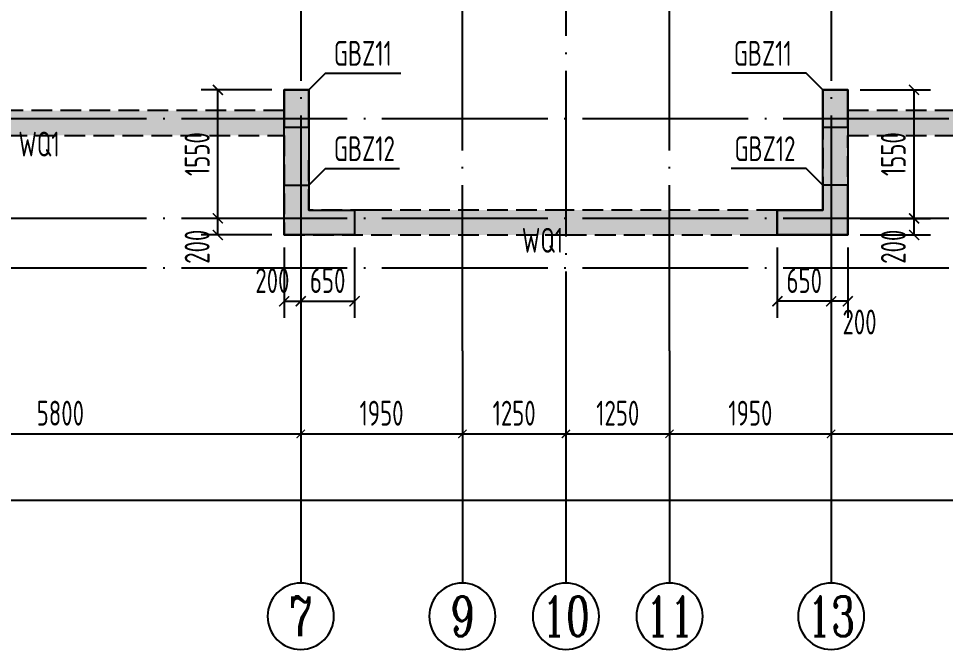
# Model space of a CAD drawing. Extents: x -668857 to 154266, y -275694 to 291306.
# Drawn here: x -333847 to -322663, y 198845 to 206455 of the extents above; entities that cross this region are included whole.
import ezdxf
from ezdxf.enums import TextEntityAlignment as Align

# ---------------------------------------------------------------- set-up
doc = ezdxf.new("R2010")
doc.units = 0
doc.header["$LTSCALE"] = 1000
doc.linetypes.add('DASH', pattern=[0.35, 0.25, -0.1])
doc.linetypes.add('DOTE', pattern=[2.42, 2, -0.2, 0.02, -0.2])
doc.layers.get('0').update_dxf_attribs({"linetype": 'CONTINUOUS'})
doc.layers.get('DEFPOINTS').update_dxf_attribs({"linetype": 'CONTINUOUS'})
for name, color, linetype in [('A-AXIS', 1, 'CONTINUOUS'), ('A-DOTE', 10, 'DOTE'), ('AXIS_NUM', 7, 'CONTINUOUS'), ('COLU_DE_TEXT', 7, 'CONTINUOUS'), ('LABEL', 1, 'CONTINUOUS'), ('S-Q墙填充', 252, 'CONTINUOUS'), ('S-Q墙实线', 6, 'CONTINUOUS'), ('S-Q墙标注', 3, 'CONTINUOUS'), ('S-Q墙虚线', 6, 'DASH'), ('S-X详图填充', 252, 'CONTINUOUS'), ('S-X详图实线', 4, 'CONTINUOUS'), ('S-Y一般标注', 3, 'CONTINUOUS')]:
    doc.layers.add(name, color=color, linetype=linetype)
doc.styles.add('TSSD_Axis', font='complex.shx', dxfattribs={"width": 0.7, "bigfont": 'hztxt.shx'})
doc.styles.add('TSSD_DIMENSION', font='Tssdeng.shx', dxfattribs={"width": 0.7, "bigfont": 'tssdchn.shx'})
doc.styles.add('TSSD_REIN', font='tssdeng.shx', dxfattribs={"width": 0.7, "height": 300, "bigfont": 'tssdchn.shx'})
doc.styles.add('结构文字', font='zstxt.shx', dxfattribs={"width": 0.7, "bigfont": 'zshz.shx'})
doc.dimstyles.new('STRUCK', dxfattribs={"dimtxt": 400, "dimasz": 121, "dimexe": 200, "dimexo": 150, "dimgap": 115, "dimtad": 1, "dimdec": 0, "dimdsep": 46, "dimtxsty": '结构文字', "dimblk": 'ARCHTICK', "dimcen": 400, "dimclrd": 3, "dimclre": 3, "dimclrt": 7, "dimadec": 0, "dimazin": 0, "dimtfac": 1, "dimtdec": 0, "dimtix": 1, "dimtmove": 2, "dimatfit": 3, "dimldrblk": '_DIMX', "dimfxl": 0, "dimtolj": 1, "dimtzin": 0, "dimarcsym": 0})
doc.dimstyles.new('TSSD_100_100', dxfattribs={"dimtxt": 300, "dimasz": 100, "dimexe": 100, "dimexo": 250, "dimgap": 100, "dimtad": 1, "dimdec": 0, "dimzin": 0, "dimdsep": 46, "dimtxsty": 'TSSD_DIMENSION', "dimblk": 'ARCHTICK', "dimcen": 0, "dimdle": 100, "dimclrt": 7, "dimadec": 0, "dimazin": 0, "dimtfac": 1, "dimtdec": 0, "dimtix": 1, "dimtmove": 2, "dimatfit": 3, "dimldrblk": 'ARCHTICK', "dimfxl": 0, "dimtolj": 1, "dimtzin": 0, "dimarcsym": 0})

# ---------------------------------------------------------------- blocks, each defined once
blk = doc.blocks.new('_ArchTick')
at = {"color": 0, "linetype": 'ByBlock', "const_width": 0.15}
blk.add_lwpolyline([(-0.5, -0.5), (0.5, 0.5)], dxfattribs=at)
blk = doc.blocks.new('*D117')
at = {"layer": 'DEFPOINTS', "color": 0}
for p in [(8100, 3600), (13900, 3600), (13900, 2600)]:
    blk.add_point(p, dxfattribs=at)
at = {"layer": 'S-Y一般标注', "color": 0, "lineweight": -2}
for p, q in [((8100, 3350), (8100, 2500)), ((13900, 3350), (13900, 2500)), ((8000, 2600), (14000, 2600))]:
    blk.add_line(p, q, dxfattribs=at)
at = {"layer": 'S-Y一般标注', "color": 0, "lineweight": -2, "xscale": 100, "yscale": 100, "zscale": 100, "rotation": 180}
blk.add_blockref('_ArchTick', (8100, 2600), dxfattribs=at)
at = {"layer": 'S-Y一般标注', "color": 0, "lineweight": -2, "xscale": 100, "yscale": 100, "zscale": 100}
blk.add_blockref('_ArchTick', (13900, 2600), dxfattribs=at)
at = {"layer": 'S-Y一般标注', "color": 7, "insert": (11000, 2850), "char_height": 300, "attachment_point": 5, "style": 'TSSD_DIMENSION'}
blk.add_mtext('\\A1;5800', dxfattribs=at)
blk = doc.blocks.new('ts_axno')
at = {"color": 0, "linetype": 'ByBlock', "lineweight": -2}
blk.add_circle((0, 0), 0.5, dxfattribs=at)
at = {"color": 0, "linetype": 'ByBlock', "lineweight": -2, "style": 'TSSD_Axis', "width": 0.7}
blk.add_attdef('A', text='', height=0.6, dxfattribs=at).set_placement((0, 0), align=Align.MIDDLE_CENTER)
blk = doc.blocks.new('*D118')
at = {"layer": 'DEFPOINTS', "color": 0}
for p in [(18350, 3600), (20300, 3600), (20300, 2600)]:
    blk.add_point(p, dxfattribs=at)
at = {"layer": 'S-Y一般标注', "color": 0, "lineweight": -2}
for p, q in [((18350, 3350), (18350, 2500)), ((20300, 3350), (20300, 2500)), ((18250, 2600), (20400, 2600))]:
    blk.add_line(p, q, dxfattribs=at)
at = {"layer": 'S-Y一般标注', "color": 0, "lineweight": -2, "xscale": 100, "yscale": 100, "zscale": 100, "rotation": 180}
blk.add_blockref('_ArchTick', (18350, 2600), dxfattribs=at)
at = {"layer": 'S-Y一般标注', "color": 0, "lineweight": -2, "xscale": 100, "yscale": 100, "zscale": 100}
blk.add_blockref('_ArchTick', (20300, 2600), dxfattribs=at)
at = {"layer": 'S-Y一般标注', "color": 7, "insert": (19325, 2850), "char_height": 300, "attachment_point": 5, "style": 'TSSD_DIMENSION'}
blk.add_mtext('\\A1;1950', dxfattribs=at)
blk = doc.blocks.new('*D119')
at = {"layer": 'DEFPOINTS', "color": 0}
for p in [(20300, 3600), (26100, 3600), (26100, 2600)]:
    blk.add_point(p, dxfattribs=at)
at = {"layer": 'S-Y一般标注', "color": 0, "lineweight": -2}
for p, q in [((20300, 3350), (20300, 2500)), ((26100, 3350), (26100, 2500)), ((20200, 2600), (26200, 2600))]:
    blk.add_line(p, q, dxfattribs=at)
at = {"layer": 'S-Y一般标注', "color": 0, "lineweight": -2, "xscale": 100, "yscale": 100, "zscale": 100, "rotation": 180}
blk.add_blockref('_ArchTick', (20300, 2600), dxfattribs=at)
at = {"layer": 'S-Y一般标注', "color": 0, "lineweight": -2, "xscale": 100, "yscale": 100, "zscale": 100}
blk.add_blockref('_ArchTick', (26100, 2600), dxfattribs=at)
at = {"layer": 'S-Y一般标注', "color": 7, "insert": (23200, 2850), "char_height": 300, "attachment_point": 5, "style": 'TSSD_DIMENSION'}
blk.add_mtext('\\A1;5800', dxfattribs=at)
blk = doc.blocks.new('*D128')
at = {"layer": 'DEFPOINTS', "color": 0}
for p in [(4600, 3600), (54600, 3600), (54600, 1800)]:
    blk.add_point(p, dxfattribs=at)
at = {"layer": 'S-Y一般标注', "color": 0, "lineweight": -2}
for p, q in [((4600, 3350), (4600, 1700)), ((54600, 3350), (54600, 1700)), ((4500, 1800), (54700, 1800))]:
    blk.add_line(p, q, dxfattribs=at)
at = {"layer": 'S-Y一般标注', "color": 0, "lineweight": -2, "xscale": 100, "yscale": 100, "zscale": 100, "rotation": 180}
blk.add_blockref('_ArchTick', (4600, 1800), dxfattribs=at)
at = {"layer": 'S-Y一般标注', "color": 0, "lineweight": -2, "xscale": 100, "yscale": 100, "zscale": 100}
blk.add_blockref('_ArchTick', (54600, 1800), dxfattribs=at)
at = {"layer": 'S-Y一般标注', "color": 7, "insert": (29600, 2050), "char_height": 300, "attachment_point": 5, "style": 'TSSD_DIMENSION'}
blk.add_mtext('\\A1;50000', dxfattribs=at)
blk = doc.blocks.new('*D129')
at = {"layer": 'DEFPOINTS', "color": 0}
for p in [(13900, 3600), (15850, 3600), (15850, 2600)]:
    blk.add_point(p, dxfattribs=at)
at = {"layer": 'S-Y一般标注', "color": 0, "lineweight": -2}
for p, q in [((13900, 3350), (13900, 2500)), ((15850, 3350), (15850, 2500)), ((13800, 2600), (15950, 2600))]:
    blk.add_line(p, q, dxfattribs=at)
at = {"layer": 'S-Y一般标注', "color": 0, "lineweight": -2, "xscale": 100, "yscale": 100, "zscale": 100, "rotation": 180}
blk.add_blockref('_ArchTick', (13900, 2600), dxfattribs=at)
at = {"layer": 'S-Y一般标注', "color": 0, "lineweight": -2, "xscale": 100, "yscale": 100, "zscale": 100}
blk.add_blockref('_ArchTick', (15850, 2600), dxfattribs=at)
at = {"layer": 'S-Y一般标注', "color": 7, "insert": (14875, 2850), "char_height": 300, "attachment_point": 5, "style": 'TSSD_DIMENSION'}
blk.add_mtext('\\A1;1950', dxfattribs=at)
blk = doc.blocks.new('*D147')
at = {"layer": 'DEFPOINTS', "color": 0}
for p in [(15850, 3600), (17100, 3600), (17100, 2600)]:
    blk.add_point(p, dxfattribs=at)
at = {"layer": 'S-Y一般标注', "color": 0, "lineweight": -2}
for p, q in [((15850, 3350), (15850, 2500)), ((17100, 3350), (17100, 2500)), ((15750, 2600), (17200, 2600))]:
    blk.add_line(p, q, dxfattribs=at)
at = {"layer": 'S-Y一般标注', "color": 0, "lineweight": -2, "xscale": 100, "yscale": 100, "zscale": 100, "rotation": 180}
blk.add_blockref('_ArchTick', (15850, 2600), dxfattribs=at)
at = {"layer": 'S-Y一般标注', "color": 0, "lineweight": -2, "xscale": 100, "yscale": 100, "zscale": 100}
blk.add_blockref('_ArchTick', (17100, 2600), dxfattribs=at)
at = {"layer": 'S-Y一般标注', "color": 7, "insert": (16475, 2850), "char_height": 300, "attachment_point": 5, "style": 'TSSD_DIMENSION'}
blk.add_mtext('\\A1;1250', dxfattribs=at)
blk = doc.blocks.new('*D148')
at = {"layer": 'DEFPOINTS', "color": 0}
for p in [(17100, 3600), (18350, 3600), (18350, 2600)]:
    blk.add_point(p, dxfattribs=at)
at = {"layer": 'S-Y一般标注', "color": 0, "lineweight": -2}
for p, q in [((17100, 3350), (17100, 2500)), ((18350, 3350), (18350, 2500)), ((17000, 2600), (18450, 2600))]:
    blk.add_line(p, q, dxfattribs=at)
at = {"layer": 'S-Y一般标注', "color": 0, "lineweight": -2, "xscale": 100, "yscale": 100, "zscale": 100, "rotation": 180}
blk.add_blockref('_ArchTick', (17100, 2600), dxfattribs=at)
at = {"layer": 'S-Y一般标注', "color": 0, "lineweight": -2, "xscale": 100, "yscale": 100, "zscale": 100}
blk.add_blockref('_ArchTick', (18350, 2600), dxfattribs=at)
at = {"layer": 'S-Y一般标注', "color": 7, "insert": (17725, 2850), "char_height": 300, "attachment_point": 5, "style": 'TSSD_DIMENSION'}
blk.add_mtext('\\A1;1250', dxfattribs=at)
blk = doc.blocks.new('*D539')
at = {"layer": 'DEFPOINTS', "color": 0}
for p in [(-331442, 204045), (-330642, 204045), (-330642, 203845)]:
    blk.add_point(p, dxfattribs=at)
at = {"layer": 'S-Q墙标注', "color": 3, "lineweight": -2}
for p, q in [((-330792, 204045), (-331642, 204045)), ((-331442, 203845), (-331442, 204045)), ((-330792, 203845), (-331642, 203845))]:
    blk.add_line(p, q, dxfattribs=at)
at = {"layer": 'S-Q墙标注', "color": 3, "lineweight": -2, "xscale": 121, "yscale": 121, "zscale": 121}
for p, rotation in [((-331442, 204045), 90), ((-331442, 203845), 270)]:
    blk.add_blockref('_ArchTick', p, dxfattribs=dict(at, rotation=rotation))
at = {"layer": 'S-Q墙标注', "color": 7, "insert": (-331692, 203703), "char_height": 300, "attachment_point": 5, "rotation": 90, "style": 'TSSD_REIN'}
blk.add_mtext('\\A1;200', dxfattribs=at)
blk = doc.blocks.new('_DIMX')
blk.add_line((-150, 0), (150, 0))
at = {"const_width": 50}
blk.add_lwpolyline([(-70, -70), (70, 70)], dxfattribs=at)
blk = doc.blocks.new('*D540')
at = {"layer": 'DEFPOINTS', "color": 0}
for p in [(-331442, 205595), (-330642, 205595), (-330642, 204045)]:
    blk.add_point(p, dxfattribs=at)
at = {"layer": 'S-Q墙标注', "color": 3, "lineweight": -2}
for p, q in [((-330792, 205595), (-331642, 205595)), ((-331442, 204045), (-331442, 205595)), ((-330792, 204045), (-331642, 204045))]:
    blk.add_line(p, q, dxfattribs=at)
at = {"layer": 'S-Q墙标注', "color": 3, "lineweight": -2, "xscale": 121, "yscale": 121, "zscale": 121}
for p, rotation in [((-331442, 205595), 90), ((-331442, 204045), 270)]:
    blk.add_blockref('_ArchTick', p, dxfattribs=dict(at, rotation=rotation))
at = {"layer": 'S-Q墙标注', "color": 7, "insert": (-331692, 204820), "char_height": 300, "attachment_point": 5, "rotation": 90, "style": 'TSSD_REIN'}
blk.add_mtext('\\A1;1550', dxfattribs=at)
blk = doc.blocks.new('*D541')
at = {"layer": 'DEFPOINTS', "color": 0}
for p in [(-330642, 203845), (-330442, 203845), (-330442, 203045)]:
    blk.add_point(p, dxfattribs=at)
at = {"layer": 'S-Q墙标注', "color": 3, "lineweight": -2}
for p, q in [((-330642, 203695), (-330642, 202845)), ((-330442, 203695), (-330442, 202845)), ((-330642, 203045), (-330442, 203045))]:
    blk.add_line(p, q, dxfattribs=at)
at = {"layer": 'S-Q墙标注', "color": 3, "lineweight": -2, "xscale": 121, "yscale": 121, "zscale": 121, "rotation": 180}
blk.add_blockref('_ArchTick', (-330642, 203045), dxfattribs=at)
at = {"layer": 'S-Q墙标注', "color": 3, "lineweight": -2, "xscale": 121, "yscale": 121, "zscale": 121}
blk.add_blockref('_ArchTick', (-330442, 203045), dxfattribs=at)
at = {"layer": 'S-Q墙标注', "color": 7, "insert": (-330784, 203295), "char_height": 300, "attachment_point": 5, "style": 'TSSD_REIN'}
blk.add_mtext('\\A1;200', dxfattribs=at)
blk = doc.blocks.new('*D542')
at = {"layer": 'DEFPOINTS', "color": 0}
for p in [(-330442, 203845), (-329792, 203845), (-329792, 203045)]:
    blk.add_point(p, dxfattribs=at)
at = {"layer": 'S-Q墙标注', "color": 3, "lineweight": -2}
for p, q in [((-330442, 203695), (-330442, 202845)), ((-329792, 203695), (-329792, 202845)), ((-330442, 203045), (-329792, 203045))]:
    blk.add_line(p, q, dxfattribs=at)
at = {"layer": 'S-Q墙标注', "color": 3, "lineweight": -2, "xscale": 121, "yscale": 121, "zscale": 121, "rotation": 180}
blk.add_blockref('_ArchTick', (-330442, 203045), dxfattribs=at)
at = {"layer": 'S-Q墙标注', "color": 3, "lineweight": -2, "xscale": 121, "yscale": 121, "zscale": 121}
blk.add_blockref('_ArchTick', (-329792, 203045), dxfattribs=at)
at = {"layer": 'S-Q墙标注', "color": 7, "insert": (-330117, 203295), "char_height": 300, "attachment_point": 5, "style": 'TSSD_REIN'}
blk.add_mtext('\\A1;650', dxfattribs=at)
blk = doc.blocks.new('*D573')
at = {"layer": 'DEFPOINTS', "color": 0}
for p in [(-323842, 204045), (-323042, 204045), (-323842, 203845)]:
    blk.add_point(p, dxfattribs=at)
at = {"layer": 'S-Q墙标注', "color": 3, "lineweight": -2}
for p, q in [((-323692, 204045), (-322842, 204045)), ((-323042, 203845), (-323042, 204045)), ((-323692, 203845), (-322842, 203845))]:
    blk.add_line(p, q, dxfattribs=at)
at = {"layer": 'S-Q墙标注', "color": 3, "lineweight": -2, "xscale": 121, "yscale": 121, "zscale": 121}
for p, rotation in [((-323042, 204045), 90), ((-323042, 203845), 270)]:
    blk.add_blockref('_ArchTick', p, dxfattribs=dict(at, rotation=rotation))
at = {"layer": 'S-Q墙标注', "color": 7, "insert": (-323292, 203703), "char_height": 300, "attachment_point": 5, "rotation": 90, "style": 'TSSD_REIN'}
blk.add_mtext('\\A1;200', dxfattribs=at)
blk = doc.blocks.new('*D574')
at = {"layer": 'DEFPOINTS', "color": 0}
for p in [(-323842, 205595), (-323042, 205595), (-323842, 204045)]:
    blk.add_point(p, dxfattribs=at)
at = {"layer": 'S-Q墙标注', "color": 3, "lineweight": -2}
for p, q in [((-323692, 205595), (-322842, 205595)), ((-323042, 204045), (-323042, 205595)), ((-323692, 204045), (-322842, 204045))]:
    blk.add_line(p, q, dxfattribs=at)
at = {"layer": 'S-Q墙标注', "color": 3, "lineweight": -2, "xscale": 121, "yscale": 121, "zscale": 121}
for p, rotation in [((-323042, 205595), 90), ((-323042, 204045), 270)]:
    blk.add_blockref('_ArchTick', p, dxfattribs=dict(at, rotation=rotation))
at = {"layer": 'S-Q墙标注', "color": 7, "insert": (-323292, 204820), "char_height": 300, "attachment_point": 5, "rotation": 90, "style": 'TSSD_REIN'}
blk.add_mtext('\\A1;1550', dxfattribs=at)
blk = doc.blocks.new('*D575')
at = {"layer": 'DEFPOINTS', "color": 0}
for p in [(-324042, 203845), (-323842, 203845), (-324042, 203045)]:
    blk.add_point(p, dxfattribs=at)
at = {"layer": 'S-Q墙标注', "color": 3, "lineweight": -2}
for p, q in [((-324042, 203695), (-324042, 202845)), ((-323842, 203695), (-323842, 202845)), ((-323842, 203045), (-324042, 203045))]:
    blk.add_line(p, q, dxfattribs=at)
at = {"layer": 'S-Q墙标注', "color": 3, "lineweight": -2, "xscale": 121, "yscale": 121, "zscale": 121, "rotation": 180}
blk.add_blockref('_ArchTick', (-324042, 203045), dxfattribs=at)
at = {"layer": 'S-Q墙标注', "color": 3, "lineweight": -2, "xscale": 121, "yscale": 121, "zscale": 121}
blk.add_blockref('_ArchTick', (-323842, 203045), dxfattribs=at)
at = {"layer": 'S-Q墙标注', "color": 7, "insert": (-323700, 202795), "char_height": 300, "attachment_point": 5, "style": 'TSSD_REIN'}
blk.add_mtext('\\A1;200', dxfattribs=at)
blk = doc.blocks.new('*D576')
at = {"layer": 'DEFPOINTS', "color": 0}
for p in [(-324692, 203845), (-324042, 203845), (-324692, 203045)]:
    blk.add_point(p, dxfattribs=at)
at = {"layer": 'S-Q墙标注', "color": 3, "lineweight": -2}
for p, q in [((-324692, 203695), (-324692, 202845)), ((-324042, 203695), (-324042, 202845)), ((-324042, 203045), (-324692, 203045))]:
    blk.add_line(p, q, dxfattribs=at)
at = {"layer": 'S-Q墙标注', "color": 3, "lineweight": -2, "xscale": 121, "yscale": 121, "zscale": 121, "rotation": 180}
blk.add_blockref('_ArchTick', (-324692, 203045), dxfattribs=at)
at = {"layer": 'S-Q墙标注', "color": 3, "lineweight": -2, "xscale": 121, "yscale": 121, "zscale": 121}
blk.add_blockref('_ArchTick', (-324042, 203045), dxfattribs=at)
at = {"layer": 'S-Q墙标注', "color": 7, "insert": (-324367, 203295), "char_height": 300, "attachment_point": 5, "style": 'TSSD_REIN'}
blk.add_mtext('\\A1;650', dxfattribs=at)
blk = doc.blocks.new('20210726.16350016')
at = {"layer": 'A-AXIS'}
for p, q in [((13900, 3600), (13900, 800)), ((15850, 3600), (15850, 800)), ((17100, 3600), (17100, 800)), ((18350, 3600), (18350, 800)), ((20300, 3600), (20300, 800))]:
    blk.add_line(p, q, dxfattribs=at)
at = {"layer": 'A-DOTE'}
for p, q in [((13900.2, 13700), (13900, 3600)), ((20299.8, 13700), (20300, 3600)), ((15850, 3600), (15850, 11500)), ((18350, 3600), (18350, 11500)), ((17100, 9400), (17100, 3600)), ((55600, 6400), (3600, 6400)), ((55600, 5200), (3600, 5200)), ((55600, 4600), (3600, 4600))]:
    blk.add_line(p, q, dxfattribs=at)
at = {"layer": 'A-AXIS'}
ref = blk.add_blockref('ts_axno', (13900, 400), dxfattribs=dict(at, xscale=-800, yscale=800, zscale=800, rotation=180))
ref.add_attrib('5', '7', dxfattribs={"layer": 'AXIS_NUM', "height": 480, "style": 'TSSD_Axis', "width": 0.7}).set_placement((13900, 400), align=Align.MIDDLE_CENTER)
ref = blk.add_blockref('ts_axno', (15850, 400), dxfattribs=dict(at, xscale=-800, yscale=800, zscale=800, rotation=180))
ref.add_attrib('19', '9', dxfattribs={"layer": 'AXIS_NUM', "height": 480, "style": 'TSSD_Axis', "width": 0.7}).set_placement((15850, 400), align=Align.MIDDLE_CENTER)
ref = blk.add_blockref('ts_axno', (17100, 400), dxfattribs=dict(at, xscale=-800, yscale=800, zscale=800, rotation=180))
ref.add_attrib('8', '10', dxfattribs={"layer": 'AXIS_NUM', "height": 480, "style": 'TSSD_Axis', "width": 0.7}).set_placement((17100, 400), align=Align.MIDDLE_CENTER)
ref = blk.add_blockref('ts_axno', (18350, 400), dxfattribs=dict(at, xscale=-800, yscale=800, zscale=800, rotation=180))
ref.add_attrib('19', '11', dxfattribs={"layer": 'AXIS_NUM', "height": 480, "style": 'TSSD_Axis', "width": 0.7}).set_placement((18350, 400), align=Align.MIDDLE_CENTER)
ref = blk.add_blockref('ts_axno', (20300, 400), dxfattribs=dict(at, xscale=-800, yscale=800, zscale=800, rotation=180))
ref.add_attrib('8', '13', dxfattribs={"layer": 'AXIS_NUM', "height": 480, "style": 'TSSD_Axis', "width": 0.7}).set_placement((20300, 400), align=Align.MIDDLE_CENTER)
at = {"layer": 'S-Y一般标注'}
for base, p1, p2, picture, middle in [((54600, 1800), (4600, 3600), (54600, 3600), '*D128', (29600, 2050)), ((13900, 2600), (8100, 3600), (13900, 3600), '*D117', (11000, 2850)), ((15850, 2600), (13900, 3600), (15850, 3600), '*D129', (14875, 2850)), ((17100, 2600), (15850, 3600), (17100, 3600), '*D147', (16475, 2850)), ((18350, 2600), (17100, 3600), (18350, 3600), '*D148', (17725, 2850)), ((20300, 2600), (18350, 3600), (20300, 3600), '*D118', (19325, 2850)), ((26100, 2600), (20300, 3600), (26100, 3600), '*D119', (23200, 2850))]:
    dim = blk.add_linear_dim(base=base, p1=p1, p2=p2, dimstyle='TSSD_100_100', dxfattribs=at)
    dim.commit()
    dim.dimension.update_dxf_attribs({"geometry": picture, "text_midpoint": middle})

msp = doc.modelspace()

# ---------------------------------------------------------------- hatches: boundary and pattern name
at = {"layer": 'S-Q墙填充', "ltscale": 0.5}
h = msp.add_hatch(dxfattribs=at)
h.set_pattern_fill('ARMORED', color=252, scale=30, style=0)
h.set_pattern_definition([(50, (-388806.07, 175277.25), (215.17805, -18.82564), [22.5, -247.5]), (355, (-388806.07, 175277.25), (-41.6254, 225.65764), [18, -198]), (100.4514, (-388788.14, 175275.68), (173.5528, 206.83186), [19.12206, -210.34263]), (46.1842, (-388806.07, 175337.25), (320.1723, -49.6557), [33.75, -371.25]), (96.6356, (-388779.4, 175333.12), (280.3988, 292.2354), [28.6831, -315.5139]), (351.1842, (-388806.07, 175337.25), (280.3986, 292.2356), [27, -297]), (21, (-388776.07, 175322.25), (179.07212, -120.78567), [22.5, -247.5]), (326, (-388776.07, 175322.25), (72.9946, 217.545), [18, -198]), (71.4514, (-388761.15, 175312.19), (252.0668, 96.75915), [19.12206, -210.34263]), (37.5, (-388806.07, 175277.25), (3.647957, 99.868156), [0, -195.6, 0, -201, 0, -198.75]), (7.5, (-388806.07, 175277.25), (78.92086, 118.32351), [0, -114.6, 0, -191.1, 0, -75.75]), (327.5, (-388872.97, 175277.25), (160.14673, -6.76646), [0, -75, 0, -234, 0, -310.5]), (317.5, (-388902.97, 175277.25), (174.95585, 30.0315), [0, -97.5, 0, -155.4, 0, -220.5]), (45, (-388806.07, 175277.25), (-106.06602, 106.06602), [])])
h.paths.add_polyline_path([(-297742.24, 214545.39), (-298392.15, 214545.39), (-300042.22, 214545.4), (-300642.44, 214545.39), (-300642.58, 214795.4), (-303842.17, 214795.4), (-303842.26, 214545.39), (-304442.18, 214545.4), (-306042.41, 214545.39), (-306742.33, 214545.39), (-306742.33, 213545.39), (-306742.33, 212745.39), (-319442.34, 212745.39), (-319892.34, 212745.39), (-320792.42, 212745.39), (-321242.33, 212745.39), (-322742.33, 212745.39), (-322742.33, 213545.39), (-322742.33, 214545.39), (-323392.24, 214545.39), (-325042.72, 214545.4), (-325642.33, 214545.39), (-325642.33, 214795.39), (-328842.33, 214795.39), (-328842.33, 214545.39), (-329442.45, 214545.4), (-331042.41, 214545.39), (-331742.33, 214545.39), (-331742.33, 213545.39), (-331742.33, 212745.39), (-339942.33, 212745.39), (-339942.33, 209745.4), (-339942.32, 207145.39), (-339942.32, 205045.39), (-337142.31, 205045.39), (-330642.27, 205045.39), (-330642.32, 203845.39), (-329592.33, 203845.39), (-327242.31, 203845.39), (-324692.33, 203845.39), (-323842.33, 203845.39), (-323842.38, 205045.27), (-318242.34, 205045.39), (-317342.34, 205045.39), (-314742.34, 205045.39), (-312142.31, 205045.39), (-311242.32, 205045.39), (-305642.31, 205045.39), (-305642.31, 203845.39), (-304592.33, 203845.39), (-302242.34, 203845.39), (-299892.33, 203845.39), (-298842.34, 203845.39), (-298842.34, 205045.39), (-293242.34, 205045.39), (-292342.34, 205045.39), (-289542.34, 205045.39), (-289542.34, 212745.39), (-291142.42, 212745.39), (-291542.34, 212745.39), (-294442.32, 212745.39), (-294892.32, 212745.39), (-295792.42, 212745.39), (-296242.34, 212745.39), (-297742.24, 212745.39), (-297742.24, 213545.39)])
h.paths.add_polyline_path([(-339642.33, 209645.4), (-338942.32, 209645.4), (-338942.32, 209845.4), (-339642.33, 209845.4), (-339642.33, 212445.39), (-339242.33, 212445.39), (-338342.23, 212445.39), (-338042.32, 212445.39), (-338042.3, 211795.39), (-337842.3, 211795.39), (-337842.32, 212445.39), (-335142.32, 212445.39), (-335142.32, 209645.4), (-334942.32, 209645.4), (-334942.32, 212445.39), (-334592.32, 212445.39), (-333692.23, 212445.39), (-333342.32, 212445.39), (-333342.32, 211645.39), (-333142.32, 211645.39), (-333142.32, 212445.39), (-331442.33, 212445.39), (-331442.33, 213545.39), (-331442.33, 214245.39), (-331042.41, 214245.39), (-329442.45, 214245.4), (-328742.33, 214245.39), (-328742.33, 213045.39), (-328542.33, 213045.39), (-328542.33, 214345.39), (-328542.33, 214495.39), (-325942.33, 214495.39), (-325942.33, 214345.39), (-325942.33, 213045.39), (-325742.33, 213045.39), (-325742.33, 214245.39), (-325042.72, 214245.4), (-323392.24, 214245.39), (-323042.33, 214245.39), (-323042.33, 213545.39), (-323042.33, 212445.39), (-321342.33, 212445.39), (-321342.33, 211645.39), (-321142.33, 211645.39), (-321142.33, 212445.39), (-320792.42, 212445.39), (-319892.34, 212445.39), (-319542.34, 212445.39), (-319542.34, 209645.4), (-319342.34, 209645.4), (-319342.34, 212445.39), (-316642.34, 212445.39), (-316642.34, 209645.4), (-316442.34, 209645.4), (-316442.34, 212445.39), (-316142.42, 212445.39), (-315142.33, 212445.39), (-314842.33, 212445.39), (-314842.34, 212445.39), (-314642.34, 212445.39), (-314642.33, 212445.39), (-314342.33, 212445.39), (-313342.23, 212445.39), (-313042.32, 212445.39), (-313042.32, 209645.2), (-312842.32, 209645.2), (-312842.32, 212445.39), (-310142.33, 212445.39), (-310142.33, 209645.4), (-309942.33, 209645.4), (-309942.33, 212445.39), (-309592.33, 212445.39), (-308692.23, 212445.39), (-308342.33, 212445.39), (-308342.33, 211645.4), (-308142.33, 211645.4), (-308142.33, 212445.39), (-306442.33, 212445.39), (-306442.33, 213545.39), (-306442.33, 214245.39), (-306042.41, 214245.39), (-304442.18, 214245.4), (-303742.33, 214245.39), (-303742.33, 213045.39), (-303542.33, 213045.39), (-303542.33, 214495.4), (-300942.33, 214495.4), (-300942.33, 213045.39), (-300742.33, 213045.39), (-300742.33, 214245.39), (-300042.22, 214245.4), (-298392.15, 214245.39), (-298042.24, 214245.39), (-298042.24, 213545.39), (-298042.24, 212445.39), (-296342.34, 212445.39), (-296342.34, 211645.39), (-296142.34, 211645.39), (-296142.34, 212445.39), (-295792.42, 212445.39), (-294892.32, 212445.39), (-294542.32, 212445.39), (-294542.32, 209645.4), (-294342.32, 209645.4), (-294342.32, 212445.39), (-291642.34, 212445.39), (-291642.34, 211795.42), (-291442.34, 211795.42), (-291442.34, 212445.39), (-291142.42, 212445.39), (-290242.32, 212445.39), (-289842.33, 212445.39), (-289842.33, 209845.4), (-290542.33, 209845.4), (-290542.33, 209645.4), (-289842.33, 209645.4), (-289842.34, 207145.39), (-289842.34, 205345.39), (-292342.34, 205345.39), (-293142.34, 205345.39), (-293142.34, 206795.39), (-293342.34, 206795.39), (-293342.34, 205345.39), (-298842.34, 205345.39), (-298842.34, 205595.39), (-299142.34, 205595.39), (-299142.34, 205245.39), (-299142.34, 204145.39), (-299892.33, 204145.39), (-302242.34, 204145.39), (-304592.33, 204145.39), (-305342.31, 204145.39), (-305342.31, 205245.39), (-305342.31, 205595.39), (-305642.31, 205595.39), (-305642.31, 205345.39), (-311142.32, 205345.39), (-311142.32, 206795.39), (-311342.32, 206795.39), (-311342.32, 205345.39), (-312142.31, 205345.39), (-314742.34, 205345.39), (-317342.34, 205345.39), (-318142.34, 205345.39), (-318142.34, 206795.39), (-318342.34, 206795.39), (-318342.34, 205345.39), (-323842.33, 205345.27), (-323842.3, 205595.37), (-324142.34, 205595.4), (-324142.39, 205245.27), (-324142.34, 204145.39), (-324692.33, 204145.39), (-327242.31, 204145.39), (-329592.33, 204145.39), (-330342.31, 204145.39), (-330342.27, 205245.27), (-330342.31, 205595.4), (-330642.32, 205595.37), (-330642.28, 205345.27), (-336142.32, 205345.39), (-336142.32, 206795.39), (-336342.32, 206795.39), (-336342.32, 205345.39), (-337142.31, 205345.39), (-339642.32, 205345.39), (-339642.32, 207145.39)], flags=16)
at = {"layer": 'S-X详图填充'}
h = msp.add_hatch(color=256, dxfattribs=at)
h.dxf.hatch_style = 1
h.paths.add_polyline_path([(-330642.32, 205145.27), (-330342.33, 205145.27), (-330342.34, 205595.42), (-330642.33, 205595.42)])
h = msp.add_hatch(color=256, dxfattribs=at)
h.dxf.hatch_style = 1
h.paths.add_polyline_path([(-324142.33, 205145.4), (-323842.34, 205145.39), (-323842.36, 205595.42), (-324142.35, 205595.42)])
h = msp.add_hatch(color=256, dxfattribs=at)
h.dxf.hatch_style = 1
h.paths.add_polyline_path([(-330342.3, 204445.41), (-330342.29, 204145.39), (-329792.3, 204145.39), (-329792.3, 203845.39), (-330642.29, 203845.39), (-330642.28, 204445.42)])
h = msp.add_hatch(color=256, dxfattribs=at)
h.dxf.hatch_style = 1
h.paths.add_polyline_path([(-324142.33, 204445.41), (-324142.34, 204145.39), (-324692.33, 204145.39), (-324692.33, 203845.39), (-323842.34, 203845.39), (-323842.34, 204445.42)])

# ---------------------------------------------------------------- linework, layer by layer
at = {"layer": 'LABEL'}
for points in [[(-330342.34, 205595.42), (-330142.34, 205795.42), (-329234.49, 205795.42)], [(-324142.32, 205595.42), (-324342.32, 205795.42), (-325241.7, 205795.42)], [(-330342.34, 204445.43), (-330142.34, 204645.43), (-329249.89, 204645.43)], [(-324142.32, 204445.42), (-324342.32, 204645.42), (-325248.55, 204645.42)]]:
    msp.add_lwpolyline(points, dxfattribs=at)
at = {"layer": 'S-Q墙实线', "ltscale": 0.5}
for points in [[(-330342.33, 205595.39), (-330342.33, 204145.39), (-329792.33, 204145.39), (-329792.33, 203845.38), (-330642.32, 203845.39), (-330642.32, 205595.4), (-330342.33, 205595.39)], [(-323842.33, 205595.4), (-323842.33, 203845.39), (-324692.33, 203845.39), (-324692.33, 204145.39), (-324142.33, 204145.39), (-324142.33, 205595.39), (-323842.33, 205595.4)]]:
    msp.add_lwpolyline(points, dxfattribs=at)
at = {"layer": 'S-Q墙虚线', "color": 6}
for points in [[(-318342.34, 205345.39), (-323842.33, 205345.27), (-323842.3, 205595.37), (-324142.34, 205595.4), (-324142.39, 205245.27), (-324142.34, 204145.39), (-324692.33, 204145.39), (-327242.31, 204145.39), (-329592.33, 204145.39), (-330342.31, 204145.39), (-330342.27, 205245.27), (-330342.31, 205595.4), (-330642.32, 205595.37), (-330642.28, 205345.27), (-336142.32, 205345.39)], [(-337142.31, 205045.39), (-330642.27, 205045.39), (-330642.32, 203845.39), (-329592.33, 203845.39), (-327242.31, 203845.39), (-324892.33, 203845.39), (-323842.33, 203845.39), (-323842.38, 205045.27), (-318242.34, 205045.39)]]:
    msp.add_lwpolyline(points, dxfattribs=at)
at = {"layer": 'S-X详图实线'}
for points in [[(-330642.32, 205145.27), (-330342.33, 205145.27), (-330342.34, 205595.42), (-330642.33, 205595.42), (-330642.32, 205145.27)], [(-324142.33, 205145.4), (-323842.34, 205145.39), (-323842.36, 205595.42), (-324142.35, 205595.42), (-324142.33, 205145.4)], [(-330642.29, 204445.42), (-330342.29, 204445.41), (-330342.29, 204145.39), (-329792.3, 204145.39), (-329792.3, 203845.39), (-330642.29, 203845.39), (-330642.29, 204445.42)], [(-323842.34, 204445.42), (-324142.34, 204445.41), (-324142.34, 204145.39), (-324692.33, 204145.39), (-324692.33, 203845.39), (-323842.34, 203845.39), (-323842.34, 204445.42)]]:
    msp.add_lwpolyline(points, close=True, dxfattribs=at)

# ---------------------------------------------------------------- block references
at = {"layer": 'A-DOTE'}
msp.add_blockref('20210726.16350016', (-344342.33, 198845.35), dxfattribs=at)

# ---------------------------------------------------------------- texts
at = {"layer": 'COLU_DE_TEXT', "style": 'TSSD_REIN', "width": 0.7}
for s, p in [('GBZ11', (-330042.34, 205795.42)), ('GBZ11', (-325217.7, 205795.42)), ('GBZ12', (-330042.34, 204645.43)), ('GBZ12', (-325209.62, 204645.42))]:
    msp.add_text(s, height=300, dxfattribs=at).set_placement(p, align=Align.BOTTOM_LEFT)
at = {"layer": 'S-Q墙标注', "style": 'TSSD_REIN', "width": 0.7}
for p in [(-333599.36, 204701.09), (-327525.11, 203540.71)]:
    msp.add_text('WQ1', height=300, dxfattribs=at).set_placement(p, align=Align.BOTTOM_CENTER)

# ---------------------------------------------------------------- dimensions: what is measured, and where the dimension line sits
at = {"layer": 'S-Q墙标注'}
for base, p1, p2, angle, picture, middle in [((-331442.33, 205595.39), (-330642.33, 204045.39), (-330642.33, 205595.39), 90, '*D540', (-331692.33, 204820.39)), ((-323042.34, 205595.39), (-323842.34, 204045.39), (-323842.34, 205595.39), 90, '*D574', (-323292.34, 204820.39)), ((-324692.33, 203045.39), (-324042.36, 203845.39), (-324692.33, 203845.39), 180, '*D576', (-324367.34, 203295.39))]:
    dim = msp.add_linear_dim(base=base, p1=p1, p2=p2, angle=angle, dimstyle='STRUCK', override={"dimtxt": 300, "dimgap": 100, "dimtxsty": 'TSSD_REIN'}, dxfattribs=at)
    dim.commit()
    dim.dimension.update_dxf_attribs({"geometry": picture, "text_midpoint": middle})
for base, p1, p2, angle, picture, middle in [((-331442.33, 204045.39), (-330642.33, 203845.39), (-330642.33, 204045.39), 90, '*D539', (-331692.33, 203703.46)), ((-323042.34, 204045.39), (-323842.34, 203845.39), (-323842.34, 204045.39), 90, '*D573', (-323292.34, 203703.46)), ((-324042.36, 203045.39), (-323842.33, 203845.39), (-324042.36, 203845.39), 180, '*D575', (-323700.41, 202795.39))]:
    dim = msp.add_linear_dim(base=base, p1=p1, p2=p2, angle=angle, dimstyle='STRUCK', override={"dimtxt": 300, "dimgap": 100, "dimtxsty": 'TSSD_REIN'}, dxfattribs=at)
    dim.commit()
    dim.dimension.update_dxf_attribs({"geometry": picture, "text_midpoint": middle, "dimtype": 160})
dim = msp.add_linear_dim(base=(-330442.31, 203045.42), p1=(-330642.34, 203845.42), p2=(-330442.31, 203845.42), dimstyle='STRUCK', override={"dimtxt": 300, "dimgap": 100, "dimtxsty": 'TSSD_REIN'}, dxfattribs=at)
dim.commit()
dim.dimension.update_dxf_attribs({"geometry": '*D541', "text_midpoint": (-330784.26, 203295.42), "dimtype": 160})
dim = msp.add_linear_dim(base=(-329792.34, 203045.42), p1=(-330442.31, 203845.42), p2=(-329792.34, 203845.42), dimstyle='STRUCK', override={"dimtxt": 300, "dimgap": 100, "dimtxsty": 'TSSD_REIN'}, dxfattribs=at)
dim.commit()
dim.dimension.update_dxf_attribs({"geometry": '*D542', "text_midpoint": (-330117.33, 203295.42)})

doc.saveas('drawing.dxf')
